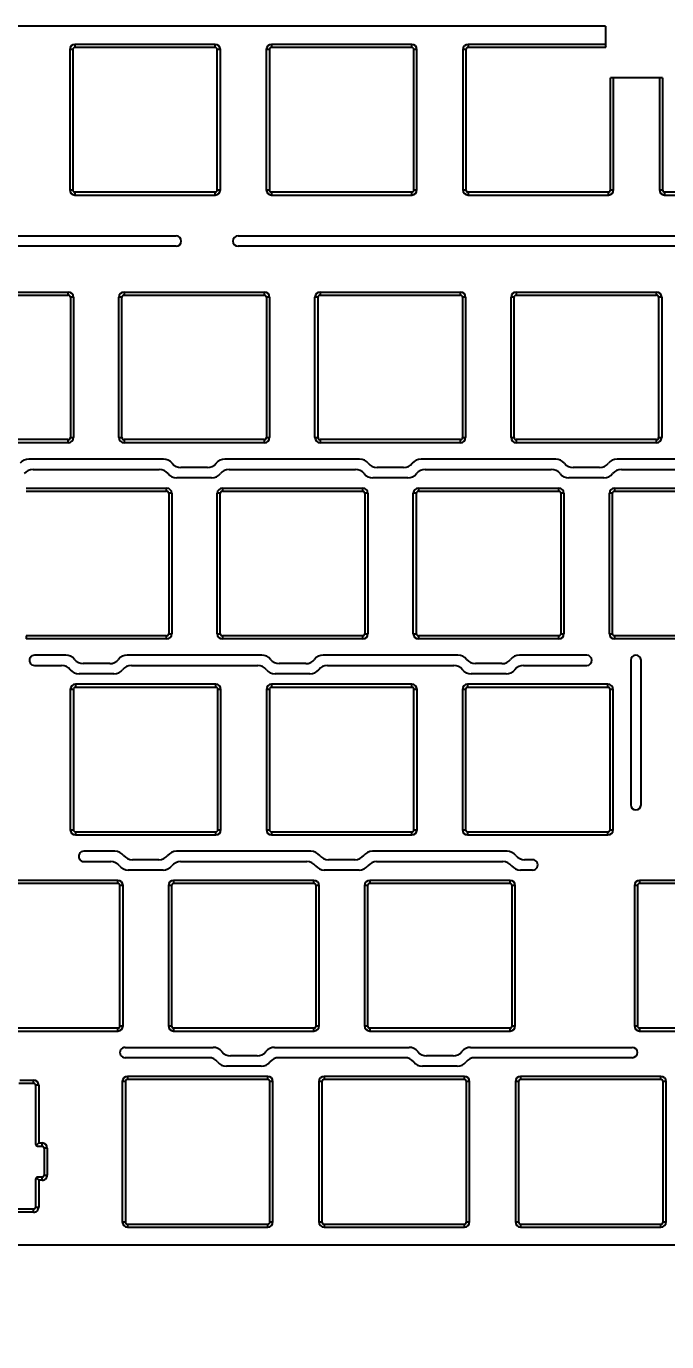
# Model space of a CAD drawing. Header units: inches. Extents: x -637 to 787, y 158 to 578.
# Drawn here: x -305.5 to -243.5, y 329.9 to 457.3 of the extents above; entities that cross this region are included whole.
import ezdxf

# ---------------------------------------------------------------- set-up
doc = ezdxf.new("R2010")
doc.units = ezdxf.units.IN
doc.header["$LTSCALE"] = 5
doc.header["$MEASUREMENT"] = 0
doc.header["$PDMODE"] = 3
doc.header["$PDSIZE"] = 0.3125
doc.linetypes.add('HIDDEN', pattern=[0.2, 0.1, -0.1])
doc.layers.get('0').update_dxf_attribs({"linetype": 'CONTINUOUS'})
doc.layers.get('Defpoints').update_dxf_attribs({"linetype": 'CONTINUOUS'})
doc.layers.add('DEFAULT_2', color=8, linetype='HIDDEN')
doc.styles.get("Standard").update_dxf_attribs({"font": 'txt', "width": 0.8})
doc.dimstyles.get("Standard").update_dxf_attribs({"dimtxt": 5, "dimasz": 3, "dimexe": 0.125, "dimexo": 0.0625, "dimgap": 0.09, "dimtad": 0, "dimzin": 4, "dimdsep": 46, "dimtxsty": 'Standard', "dimcen": 0.09, "dimclrd": 4, "dimclre": 4, "dimclrt": 6, "dimadec": 0, "dimazin": 0, "dimtp": 0.01, "dimtm": 0.01, "dimtfac": 1, "dimtofl": 0, "dimtmove": 0, "dimatfit": 3, "dimfxl": 0, "dimtolj": 1, "dimtzin": 4, "dimarcsym": 0})

# ---------------------------------------------------------------- blocks, each defined once
blk = doc.blocks.new('*D14')
at = {"color": 4, "lineweight": -2, "transparency": 16777216}
for p, q in [((-488.31, 340.84), (-488.31, 306.17)), ((-179.68, 335.69), (-179.68, 306.17)), ((-485.31, 306.29), (-352.23, 306.29)), ((-182.68, 306.29), (-315.76, 306.29))]:
    blk.add_line(p, q, dxfattribs=at)
at = {"color": 4, "transparency": 16777216}
for points in [[(-485.31, 306.79), (-485.31, 305.79), (-488.31, 306.29)], [(-182.68, 306.79), (-182.68, 305.79), (-179.68, 306.29)]]:
    blk.add_solid(points, dxfattribs=at)
at = {"layer": 'Defpoints', "color": 0, "transparency": 16777216}
for p in [(-488.31, 340.9), (-179.68, 335.75), (-179.68, 306.29)]:
    blk.add_point(p, dxfattribs=at)
at = {"color": 6, "transparency": 16777216, "insert": (-333.99, 306.29), "char_height": 5, "attachment_point": 5}
blk.add_mtext('\\A1;308.63%%P0{\\fSimSun|b0|i0|c134|p2;.10}', dxfattribs=at)

msp = doc.modelspace()

# ---------------------------------------------------------------- linework, layer by layer
at = {"color": 6, "linetype": 'Continuous'}
for p, q in [((-249.401, 457.302), (-362.286, 457.302)), ((-249.401, 457.302), (-249.401, 455.602)), ((-301.326, 455.052), (-301.326, 441.452)), ((-301.026, 455.052), (-301.326, 455.052)), ((-301.026, 455.052), (-301.026, 441.452)), ((-300.826, 455.552), (-300.826, 455.252)), ((-287.226, 455.552), (-300.826, 455.552)), ((-287.226, 455.252), (-300.826, 455.252)), ((-287.226, 455.252), (-287.226, 455.552)), ((-287.026, 441.452), (-287.026, 455.052)), ((-286.726, 455.052), (-287.026, 455.052)), ((-286.726, 441.452), (-286.726, 455.052)), ((-282.276, 455.052), (-282.276, 441.452)), ((-281.976, 455.052), (-282.276, 455.052)), ((-281.976, 455.052), (-281.976, 441.452)), ((-281.776, 455.552), (-281.776, 455.252)), ((-268.176, 455.552), (-281.776, 455.552)), ((-268.176, 455.252), (-281.776, 455.252)), ((-268.176, 455.252), (-268.176, 455.552)), ((-267.976, 441.452), (-267.976, 455.052)), ((-267.676, 455.052), (-267.976, 455.052)), ((-267.676, 441.452), (-267.676, 455.052)), ((-262.926, 455.052), (-263.226, 455.052)), ((-263.226, 455.052), (-263.226, 441.452)), ((-262.926, 455.052), (-262.926, 441.452)), ((-249.401, 455.552), (-262.726, 455.552)), ((-262.726, 455.552), (-262.726, 455.252)), ((-249.38, 455.252), (-262.726, 455.252)), ((-243.876, 452.313), (-248.926, 452.313)), ((-248.926, 441.452), (-248.926, 452.313)), ((-248.626, 441.452), (-248.626, 452.313)), ((-244.176, 452.313), (-244.176, 441.452)), ((-243.876, 452.313), (-243.876, 441.452)), ((-301.326, 441.452), (-301.026, 441.452)), ((-300.826, 441.252), (-300.826, 440.952)), ((-300.826, 441.252), (-287.226, 441.252)), ((-287.226, 440.952), (-287.226, 441.252)), ((-287.026, 441.452), (-286.726, 441.452)), ((-282.276, 441.452), (-281.976, 441.452)), ((-281.776, 441.252), (-268.176, 441.252)), ((-281.776, 441.252), (-281.776, 440.952)), ((-268.176, 440.952), (-268.176, 441.252)), ((-267.976, 441.452), (-267.676, 441.452)), ((-263.226, 441.452), (-262.926, 441.452)), ((-262.726, 441.252), (-249.126, 441.252)), ((-262.726, 441.252), (-262.726, 440.952)), ((-249.126, 440.952), (-249.126, 441.252)), ((-248.926, 441.452), (-248.626, 441.452)), ((-244.176, 441.452), (-243.876, 441.452)), ((-243.676, 441.252), (-230.076, 441.252)), ((-243.676, 441.252), (-243.676, 440.952)), ((-300.826, 440.952), (-287.226, 440.952)), ((-281.776, 440.952), (-268.176, 440.952)), ((-262.726, 440.952), (-249.126, 440.952)), ((-243.676, 440.952), (-230.076, 440.952)), ((-338.013, 436.994), (-291.013, 436.994)), ((-291.013, 435.994), (-338.013, 435.994)), ((-285.013, 436.994), (-238.013, 436.994)), ((-238.013, 435.994), (-285.013, 435.994)), ((-315.058, 431.552), (-301.458, 431.552)), ((-315.058, 431.252), (-301.458, 431.252)), ((-301.458, 431.252), (-301.458, 431.552)), ((-301.258, 431.052), (-301.258, 417.452)), ((-300.958, 431.052), (-301.258, 431.052)), ((-300.958, 431.052), (-300.958, 417.452)), ((-296.558, 417.452), (-296.558, 431.052)), ((-296.258, 431.052), (-296.558, 431.052)), ((-296.258, 417.452), (-296.258, 431.052)), ((-296.058, 431.552), (-296.058, 431.252)), ((-296.058, 431.552), (-282.458, 431.552)), ((-296.058, 431.252), (-282.458, 431.252)), ((-282.458, 431.252), (-282.458, 431.552)), ((-281.958, 431.052), (-282.258, 431.052)), ((-282.258, 431.052), (-282.258, 417.452)), ((-281.958, 431.052), (-281.958, 417.452)), ((-277.258, 431.052), (-277.558, 431.052)), ((-277.558, 417.452), (-277.558, 431.052)), ((-277.258, 417.452), (-277.258, 431.052)), ((-277.058, 431.552), (-263.458, 431.552)), ((-277.058, 431.552), (-277.058, 431.252)), ((-277.058, 431.252), (-263.458, 431.252)), ((-263.458, 431.252), (-263.458, 431.552)), ((-262.958, 431.052), (-263.258, 431.052)), ((-263.258, 431.052), (-263.258, 417.452)), ((-262.958, 431.052), (-262.958, 417.452)), ((-258.258, 431.052), (-258.558, 431.052)), ((-258.558, 417.452), (-258.558, 431.052)), ((-258.258, 417.452), (-258.258, 431.052)), ((-258.058, 431.552), (-244.458, 431.552)), ((-258.058, 431.552), (-258.058, 431.252)), ((-258.058, 431.252), (-244.458, 431.252)), ((-244.458, 431.252), (-244.458, 431.552)), ((-243.958, 431.052), (-244.258, 431.052)), ((-244.258, 431.052), (-244.258, 417.452)), ((-243.958, 431.052), (-243.958, 417.452)), ((-301.458, 417.252), (-315.058, 417.252)), ((-301.458, 416.952), (-315.058, 416.952)), ((-301.458, 416.952), (-301.458, 417.252)), ((-301.258, 417.452), (-300.958, 417.452)), ((-296.558, 417.452), (-296.258, 417.452)), ((-282.458, 417.252), (-296.058, 417.252)), ((-296.058, 417.252), (-296.058, 416.952)), ((-282.458, 416.952), (-296.058, 416.952)), ((-282.458, 416.952), (-282.458, 417.252)), ((-282.258, 417.452), (-281.958, 417.452)), ((-277.558, 417.452), (-277.258, 417.452)), ((-263.458, 417.252), (-277.058, 417.252)), ((-277.058, 417.252), (-277.058, 416.952)), ((-263.458, 416.952), (-277.058, 416.952)), ((-263.458, 416.952), (-263.458, 417.252)), ((-263.258, 417.452), (-262.958, 417.452)), ((-258.558, 417.452), (-258.258, 417.452)), ((-244.458, 417.252), (-258.058, 417.252)), ((-258.058, 417.252), (-258.058, 416.952)), ((-244.458, 416.952), (-258.058, 416.952)), ((-244.458, 416.952), (-244.458, 417.252)), ((-244.258, 417.452), (-243.958, 417.452)), ((-292.237, 415.372), (-305.28, 415.372)), ((-304.877, 414.372), (-292.638, 414.372)), ((-287.973, 414.552), (-290.545, 414.552)), ((-273.237, 415.372), (-286.28, 415.372)), ((-285.877, 414.372), (-273.638, 414.372)), ((-268.973, 414.552), (-271.545, 414.552)), ((-254.231, 415.372), (-267.28, 415.372)), ((-266.877, 414.372), (-254.655, 414.372)), ((-249.989, 414.552), (-252.528, 414.552)), ((-241.758, 415.372), (-248.285, 415.372)), ((-247.861, 414.372), (-241.758, 414.372)), ((-287.569, 413.552), (-290.946, 413.552)), ((-268.569, 413.552), (-271.946, 413.552)), ((-249.565, 413.552), (-252.951, 413.552)), ((-305.528, 412.552), (-291.928, 412.552)), ((-305.528, 412.252), (-291.928, 412.252)), ((-291.928, 412.252), (-291.928, 412.552)), ((-291.428, 412.052), (-291.728, 412.052)), ((-291.728, 412.052), (-291.728, 398.452)), ((-291.428, 412.052), (-291.428, 398.452)), ((-286.728, 412.052), (-287.028, 412.052)), ((-287.028, 398.452), (-287.028, 412.052)), ((-286.728, 398.452), (-286.728, 412.052)), ((-286.528, 412.552), (-272.928, 412.552)), ((-286.528, 412.552), (-286.528, 412.252)), ((-286.528, 412.252), (-272.928, 412.252)), ((-272.928, 412.252), (-272.928, 412.552)), ((-272.428, 412.052), (-272.728, 412.052)), ((-272.728, 412.052), (-272.728, 398.452)), ((-272.428, 412.052), (-272.428, 398.452)), ((-267.728, 412.052), (-268.028, 412.052)), ((-268.028, 398.452), (-268.028, 412.052)), ((-267.728, 398.452), (-267.728, 412.052)), ((-267.528, 412.552), (-253.928, 412.552)), ((-267.528, 412.552), (-267.528, 412.252)), ((-267.528, 412.252), (-253.928, 412.252)), ((-253.928, 412.252), (-253.928, 412.552)), ((-253.428, 412.052), (-253.728, 412.052)), ((-253.728, 412.052), (-253.728, 398.452)), ((-253.428, 412.052), (-253.428, 398.452)), ((-248.728, 412.052), (-249.028, 412.052)), ((-249.028, 398.452), (-249.028, 412.052)), ((-248.728, 398.452), (-248.728, 412.052)), ((-248.528, 412.552), (-234.928, 412.552)), ((-248.528, 412.552), (-248.528, 412.252)), ((-248.528, 412.252), (-234.928, 412.252)), ((-291.928, 398.252), (-305.528, 398.252)), ((-305.528, 398.252), (-305.528, 397.952)), ((-291.928, 397.952), (-305.528, 397.952)), ((-291.928, 397.952), (-291.928, 398.252)), ((-291.728, 398.452), (-291.428, 398.452)), ((-287.028, 398.452), (-286.728, 398.452)), ((-272.928, 398.252), (-286.528, 398.252)), ((-286.528, 398.252), (-286.528, 397.952)), ((-272.928, 397.952), (-286.528, 397.952)), ((-272.928, 397.952), (-272.928, 398.252)), ((-272.728, 398.452), (-272.428, 398.452)), ((-268.028, 398.452), (-267.728, 398.452)), ((-253.928, 398.252), (-267.528, 398.252)), ((-267.528, 398.252), (-267.528, 397.952)), ((-253.928, 397.952), (-267.528, 397.952)), ((-253.928, 397.952), (-253.928, 398.252)), ((-253.728, 398.452), (-253.428, 398.452)), ((-249.028, 398.452), (-248.728, 398.452)), ((-234.928, 398.252), (-248.528, 398.252)), ((-248.528, 398.252), (-248.528, 397.952)), ((-234.928, 397.952), (-248.528, 397.952)), ((-301.707, 396.372), (-304.728, 396.372)), ((-282.707, 396.372), (-295.75, 396.372)), ((-263.707, 396.372), (-276.75, 396.372)), ((-251.228, 396.372), (-257.75, 396.372)), ((-304.728, 395.372), (-302.108, 395.372)), ((-297.443, 395.552), (-300.015, 395.552)), ((-295.347, 395.372), (-283.108, 395.372)), ((-278.443, 395.552), (-281.015, 395.552)), ((-276.347, 395.372), (-264.108, 395.372)), ((-259.443, 395.552), (-262.015, 395.552)), ((-257.347, 395.372), (-251.228, 395.372)), ((-246.963, 395.872), (-246.963, 381.872)), ((-245.963, 381.872), (-245.963, 395.872)), ((-297.039, 394.552), (-300.416, 394.552)), ((-278.039, 394.552), (-281.416, 394.552)), ((-259.039, 394.552), (-262.416, 394.552)), ((-300.963, 393.052), (-301.263, 393.052)), ((-301.263, 393.052), (-301.263, 379.452)), ((-300.963, 393.052), (-300.963, 379.452)), ((-287.163, 393.552), (-300.763, 393.552)), ((-300.763, 393.552), (-300.763, 393.252)), ((-287.163, 393.252), (-300.763, 393.252)), ((-287.163, 393.252), (-287.163, 393.552)), ((-286.663, 393.052), (-286.963, 393.052)), ((-286.963, 379.452), (-286.963, 393.052)), ((-286.663, 379.452), (-286.663, 393.052)), ((-281.963, 393.052), (-282.263, 393.052)), ((-282.263, 393.052), (-282.263, 379.452)), ((-281.963, 393.052), (-281.963, 379.452)), ((-268.163, 393.552), (-281.763, 393.552)), ((-281.763, 393.552), (-281.763, 393.252)), ((-268.163, 393.252), (-281.763, 393.252)), ((-268.163, 393.252), (-268.163, 393.552)), ((-267.663, 393.052), (-267.963, 393.052)), ((-267.963, 379.452), (-267.963, 393.052)), ((-267.663, 379.452), (-267.663, 393.052)), ((-262.963, 393.052), (-263.263, 393.052)), ((-263.263, 393.052), (-263.263, 379.452)), ((-262.963, 393.052), (-262.963, 379.452)), ((-249.163, 393.552), (-262.763, 393.552)), ((-262.763, 393.552), (-262.763, 393.252)), ((-249.163, 393.252), (-262.763, 393.252)), ((-249.163, 393.252), (-249.163, 393.552)), ((-248.663, 393.052), (-248.963, 393.052)), ((-248.963, 379.452), (-248.963, 393.052)), ((-248.663, 379.452), (-248.663, 393.052)), ((-301.263, 379.452), (-300.963, 379.452)), ((-300.763, 379.252), (-287.163, 379.252)), ((-300.763, 379.252), (-300.763, 378.952)), ((-300.763, 378.952), (-287.163, 378.952)), ((-287.163, 378.952), (-287.163, 379.252)), ((-286.963, 379.452), (-286.663, 379.452)), ((-282.263, 379.452), (-281.963, 379.452)), ((-281.763, 379.252), (-268.163, 379.252)), ((-281.763, 379.252), (-281.763, 378.952)), ((-281.763, 378.952), (-268.163, 378.952)), ((-268.163, 378.952), (-268.163, 379.252)), ((-267.963, 379.452), (-267.663, 379.452)), ((-263.263, 379.452), (-262.963, 379.452)), ((-262.763, 379.252), (-249.163, 379.252)), ((-262.763, 379.252), (-262.763, 378.952)), ((-262.763, 378.952), (-249.163, 378.952)), ((-249.163, 378.952), (-249.163, 379.252)), ((-248.963, 379.452), (-248.663, 379.452)), ((-296.942, 377.372), (-299.953, 377.372)), ((-277.942, 377.372), (-290.985, 377.372)), ((-258.942, 377.372), (-271.985, 377.372)), ((-299.953, 376.372), (-297.343, 376.372)), ((-292.678, 376.552), (-295.25, 376.552)), ((-290.582, 376.372), (-278.343, 376.372)), ((-273.678, 376.552), (-276.25, 376.552)), ((-271.582, 376.372), (-259.343, 376.372)), ((-256.463, 376.552), (-257.25, 376.552)), ((-292.274, 375.552), (-295.651, 375.552)), ((-273.274, 375.552), (-276.651, 375.552)), ((-256.463, 375.552), (-257.651, 375.552)), ((-296.653, 374.552), (-310.253, 374.552)), ((-296.653, 374.252), (-310.253, 374.252)), ((-296.653, 374.252), (-296.653, 374.552)), ((-296.153, 374.052), (-296.453, 374.052)), ((-296.453, 360.452), (-296.453, 374.052)), ((-296.153, 360.452), (-296.153, 374.052)), ((-291.453, 374.052), (-291.753, 374.052)), ((-291.753, 374.052), (-291.753, 360.452)), ((-291.453, 374.052), (-291.453, 360.452)), ((-277.653, 374.552), (-291.253, 374.552)), ((-291.253, 374.552), (-291.253, 374.252)), ((-277.653, 374.252), (-291.253, 374.252)), ((-277.653, 374.252), (-277.653, 374.552)), ((-277.153, 374.052), (-277.453, 374.052)), ((-277.453, 360.452), (-277.453, 374.052)), ((-277.153, 360.452), (-277.153, 374.052)), ((-272.453, 374.052), (-272.753, 374.052)), ((-272.753, 374.052), (-272.753, 360.452)), ((-272.453, 374.052), (-272.453, 360.452)), ((-258.653, 374.552), (-272.253, 374.552)), ((-272.253, 374.552), (-272.253, 374.252)), ((-258.653, 374.252), (-272.253, 374.252)), ((-258.653, 374.252), (-258.653, 374.552)), ((-258.153, 374.052), (-258.453, 374.052)), ((-258.453, 360.452), (-258.453, 374.052)), ((-258.153, 360.452), (-258.153, 374.052)), ((-246.308, 374.052), (-246.608, 374.052)), ((-246.608, 374.052), (-246.608, 360.452)), ((-246.308, 374.052), (-246.308, 360.452)), ((-232.508, 374.552), (-246.108, 374.552)), ((-246.108, 374.552), (-246.108, 374.252)), ((-232.508, 374.252), (-246.108, 374.252)), ((-310.253, 360.252), (-296.653, 360.252)), ((-310.253, 359.952), (-296.653, 359.952)), ((-296.653, 359.952), (-296.653, 360.252)), ((-296.453, 360.452), (-296.153, 360.452)), ((-291.753, 360.452), (-291.453, 360.452)), ((-291.253, 360.252), (-277.653, 360.252)), ((-291.253, 360.252), (-291.253, 359.952)), ((-291.253, 359.952), (-277.653, 359.952)), ((-277.653, 359.952), (-277.653, 360.252)), ((-277.453, 360.452), (-277.153, 360.452)), ((-272.753, 360.452), (-272.453, 360.452)), ((-272.253, 360.252), (-258.653, 360.252)), ((-272.253, 360.252), (-272.253, 359.952)), ((-272.253, 359.952), (-258.653, 359.952)), ((-258.653, 359.952), (-258.653, 360.252)), ((-258.453, 360.452), (-258.153, 360.452)), ((-246.608, 360.452), (-246.308, 360.452)), ((-246.108, 360.252), (-232.508, 360.252)), ((-246.108, 360.252), (-246.108, 359.952)), ((-246.108, 359.952), (-232.508, 359.952)), ((-295.953, 358.372), (-287.432, 358.372)), ((-281.475, 358.372), (-268.432, 358.372)), ((-262.475, 358.372), (-246.808, 358.372)), ((-287.834, 357.372), (-295.953, 357.372)), ((-283.168, 357.552), (-285.74, 357.552)), ((-268.834, 357.372), (-281.072, 357.372)), ((-264.168, 357.552), (-266.74, 357.552)), ((-246.808, 357.372), (-262.072, 357.372)), ((-282.764, 356.552), (-286.141, 356.552)), ((-263.764, 356.552), (-267.141, 356.552)), ((-306.253, 354.907), (-304.828, 354.907)), ((-306.153, 355.207), (-304.828, 355.207)), ((-304.828, 354.907), (-304.828, 355.207)), ((-304.328, 354.707), (-304.628, 354.707)), ((-304.628, 354.707), (-304.628, 349.007)), ((-304.328, 354.707), (-304.328, 349.107)), ((-295.928, 355.052), (-296.228, 355.052)), ((-296.228, 355.052), (-296.228, 341.452)), ((-295.928, 355.052), (-295.928, 341.452)), ((-282.128, 355.552), (-295.728, 355.552)), ((-295.728, 355.552), (-295.728, 355.252)), ((-282.128, 355.252), (-295.728, 355.252)), ((-282.128, 355.252), (-282.128, 355.552)), ((-281.628, 355.052), (-281.928, 355.052)), ((-281.928, 341.452), (-281.928, 355.052)), ((-281.628, 341.452), (-281.628, 355.052)), ((-276.878, 355.052), (-277.178, 355.052)), ((-277.178, 355.052), (-277.178, 341.452)), ((-276.878, 355.052), (-276.878, 341.452)), ((-263.078, 355.552), (-276.678, 355.552)), ((-276.678, 355.552), (-276.678, 355.252)), ((-263.078, 355.252), (-276.678, 355.252)), ((-263.078, 355.252), (-263.078, 355.552)), ((-262.578, 355.052), (-262.878, 355.052)), ((-262.878, 341.452), (-262.878, 355.052)), ((-262.578, 341.452), (-262.578, 355.052)), ((-257.828, 355.052), (-258.128, 355.052)), ((-258.128, 355.052), (-258.128, 341.452)), ((-257.828, 355.052), (-257.828, 341.452)), ((-244.028, 355.552), (-257.628, 355.552)), ((-257.628, 355.552), (-257.628, 355.252)), ((-244.028, 355.252), (-257.628, 355.252)), ((-244.028, 355.252), (-244.028, 355.552)), ((-243.528, 355.052), (-243.828, 355.052)), ((-243.828, 341.452), (-243.828, 355.052)), ((-243.528, 341.452), (-243.528, 355.052)), ((-304.328, 349.107), (-304.569, 348.866)), ((-304.428, 348.807), (-304.003, 348.807)), ((-304.328, 349.107), (-304.003, 349.107)), ((-304.003, 348.807), (-304.003, 349.107)), ((-303.503, 348.607), (-303.803, 348.607)), ((-303.803, 348.607), (-303.803, 345.997)), ((-303.503, 348.607), (-303.503, 345.997)), ((-304.628, 345.597), (-304.628, 342.898)), ((-304.569, 345.739), (-304.328, 345.497)), ((-304.003, 345.797), (-304.428, 345.797)), ((-304.003, 345.497), (-304.328, 345.497)), ((-304.328, 345.497), (-304.328, 342.898)), ((-304.003, 345.497), (-304.003, 345.797)), ((-303.803, 345.997), (-303.503, 345.997)), ((-304.628, 342.898), (-304.328, 342.898)), ((-304.828, 342.697), (-311.078, 342.697)), ((-304.828, 342.397), (-311.078, 342.397)), ((-304.828, 342.397), (-304.828, 342.697)), ((-296.228, 341.452), (-295.928, 341.452)), ((-295.728, 341.252), (-282.128, 341.252)), ((-295.728, 341.252), (-295.728, 340.952)), ((-295.728, 340.952), (-282.128, 340.952)), ((-282.128, 340.952), (-282.128, 341.252)), ((-281.928, 341.452), (-281.628, 341.452)), ((-277.178, 341.452), (-276.878, 341.452)), ((-276.678, 341.252), (-263.078, 341.252)), ((-276.678, 341.252), (-276.678, 340.952)), ((-276.678, 340.952), (-263.078, 340.952)), ((-263.078, 340.952), (-263.078, 341.252)), ((-262.878, 341.452), (-262.578, 341.452)), ((-258.128, 341.452), (-257.828, 341.452)), ((-257.628, 341.252), (-244.028, 341.252)), ((-257.628, 341.252), (-257.628, 340.952)), ((-257.628, 340.952), (-244.028, 340.952)), ((-244.028, 340.952), (-244.028, 341.252)), ((-243.828, 341.452), (-243.528, 341.452)), ((-237.178, 339.202), (-318.741, 339.202))]:
    msp.add_line(p, q, dxfattribs=at)
for centre, radius, start, end in [((-300.826, 455.052), 0.5, 90.00018, 180.00018), ((-300.826, 455.052), 0.2, 90.00001, 180), ((-287.226, 455.052), 0.5, 0.00018, 90), ((-287.226, 455.052), 0.2, 0.00002, 90), ((-281.776, 455.052), 0.5, 90.00018, 180.00018), ((-281.776, 455.052), 0.2, 90.00001, 180), ((-268.176, 455.052), 0.5, 0.00018, 90), ((-268.176, 455.052), 0.2, 0.00001, 90), ((-262.726, 455.052), 0.5, 90.00018, 180.00018), ((-262.726, 455.052), 0.2, 90.00001, 180), ((-246.401, 455.602), 3, 180, 186.69979), ((-300.826, 441.452), 0.5, 180.00018, 270), ((-300.826, 441.452), 0.2, 180.00002, 270), ((-287.226, 441.452), 0.5, 270.00018, 0.00018), ((-287.226, 441.452), 0.2, 270.00001, 0), ((-281.776, 441.452), 0.5, 180.00018, 270), ((-281.776, 441.452), 0.2, 180.00002, 270), ((-268.176, 441.452), 0.5, 270.00018, 0.00018), ((-268.176, 441.452), 0.2, 270.00002, 0), ((-262.726, 441.452), 0.5, 180.00018, 270), ((-262.726, 441.452), 0.2, 180.00002, 270), ((-249.126, 441.452), 0.5, 270.00018, 0.00018), ((-249.126, 441.452), 0.2, 270.00002, 0), ((-243.676, 441.452), 0.5, 180.00018, 270), ((-243.676, 441.452), 0.2, 180.00002, 270), ((-291.013, 436.494), 0.5, 270, 90), ((-285.013, 436.494), 0.5, 90, 270), ((-301.458, 431.052), 0.5, 0, 90), ((-301.458, 431.052), 0.2, 360, 90), ((-296.058, 431.052), 0.5, 90, 180), ((-296.058, 431.052), 0.2, 90, 180), ((-282.458, 431.052), 0.5, 0, 90), ((-282.458, 431.052), 0.2, 360, 90), ((-277.058, 431.052), 0.5, 90, 180), ((-277.058, 431.052), 0.2, 90, 180), ((-263.458, 431.052), 0.5, 0, 90), ((-263.458, 431.052), 0.2, 360, 90), ((-258.058, 431.052), 0.5, 90, 180), ((-258.058, 431.052), 0.2, 90, 180), ((-244.458, 431.052), 0.5, 0, 90), ((-244.458, 431.052), 0.2, 360, 90), ((-301.458, 417.452), 0.5, 270, 0), ((-301.458, 417.452), 0.2, 270, 0), ((-296.058, 417.452), 0.5, 180, 270), ((-296.058, 417.452), 0.2, 180, 270), ((-282.458, 417.452), 0.5, 270, 0), ((-282.458, 417.452), 0.2, 270, 0), ((-277.058, 417.452), 0.5, 180, 270), ((-277.058, 417.452), 0.2, 180, 270), ((-263.458, 417.452), 0.5, 270, 0), ((-263.458, 417.452), 0.2, 270, 0), ((-258.058, 417.452), 0.5, 180, 270), ((-258.058, 417.452), 0.2, 180, 270), ((-244.458, 417.452), 0.5, 270, 0), ((-244.458, 417.452), 0.2, 270, 0), ((-305.279, 414.292), 1.08, 90.07483, 141.73289), ((-304.877, 413.292), 1.08, 90.00005, 141.58073), ((-292.64, 413.292), 1.08, 38.26711, 89.92517), ((-292.237, 414.292), 1.08, 38.41927, 89.99995), ((-290.543, 415.632), 1.08, 218.26711, 269.92517), ((-287.973, 415.632), 1.08, 270.00005, 321.58073), ((-286.279, 414.292), 1.08, 90.07483, 141.73289), ((-285.877, 413.292), 1.08, 90.00005, 141.58073), ((-273.64, 413.292), 1.08, 38.26711, 89.92517), ((-273.237, 414.292), 1.08, 38.41927, 89.99995), ((-271.543, 415.632), 1.08, 218.26711, 269.92517), ((-268.973, 415.632), 1.08, 270.00005, 321.58073), ((-267.279, 414.292), 1.08, 90.07483, 141.73289), ((-266.877, 413.292), 1.08, 90, 141.58073), ((-254.655, 413.272), 1.1, 38.61114, 90), ((-254.231, 414.292), 1.08, 38.58475, 89.99995), ((-252.528, 415.652), 1.1, 218.61114, 270), ((-249.989, 415.652), 1.1, 270, 321.41525), ((-248.285, 414.292), 1.08, 90, 141.38837), ((-247.861, 413.272), 1.1, 90, 141.41525), ((-290.946, 414.632), 1.08, 218.41927, 269.99995), ((-287.571, 414.632), 1.08, 270.07483, 321.73289), ((-271.946, 414.632), 1.08, 218.41927, 269.99995), ((-268.571, 414.632), 1.08, 270.07483, 321.73289), ((-252.951, 414.632), 1.08, 218.58475, 270), ((-249.565, 414.632), 1.08, 270, 321.38837), ((-291.928, 412.052), 0.5, 0, 90), ((-291.928, 412.052), 0.2, 360, 90), ((-286.528, 412.052), 0.5, 90, 180), ((-286.528, 412.052), 0.2, 90, 180), ((-272.928, 412.052), 0.5, 0, 90), ((-272.928, 412.052), 0.2, 360, 90), ((-267.528, 412.052), 0.5, 90, 180), ((-267.528, 412.052), 0.2, 90, 180), ((-253.928, 412.052), 0.5, 0, 90), ((-253.928, 412.052), 0.2, 360, 90), ((-248.528, 412.052), 0.5, 90, 180), ((-248.528, 412.052), 0.2, 90, 180), ((-291.928, 398.452), 0.5, 270, 0), ((-291.928, 398.452), 0.2, 270, 0), ((-286.528, 398.452), 0.5, 180, 270), ((-286.528, 398.452), 0.2, 180, 270), ((-272.928, 398.452), 0.5, 270, 0), ((-272.928, 398.452), 0.2, 270, 0), ((-267.528, 398.452), 0.5, 180, 270), ((-267.528, 398.452), 0.2, 180, 270), ((-253.928, 398.452), 0.5, 270, 0), ((-253.928, 398.452), 0.2, 270, 0), ((-248.528, 398.452), 0.5, 180, 270), ((-248.528, 398.452), 0.2, 180, 270), ((-304.728, 395.872), 0.5, 90, 270.00007), ((-301.707, 395.292), 1.08, 38.41927, 90), ((-295.749, 395.292), 1.08, 90.07483, 141.73289), ((-282.707, 395.292), 1.08, 38.41927, 89.99995), ((-276.749, 395.292), 1.08, 90.07483, 141.73289), ((-263.707, 395.292), 1.08, 38.41927, 89.99995), ((-257.749, 395.292), 1.08, 90.07483, 141.73289), ((-251.228, 395.872), 0.5, 270, 89.99993), ((-246.463, 395.872), 0.5, 0, 180), ((-302.11, 394.292), 1.08, 38.26711, 89.92517), ((-300.013, 396.632), 1.08, 218.26711, 269.92517), ((-297.443, 396.632), 1.08, 270.00005, 321.58073), ((-295.347, 394.292), 1.08, 90.00005, 141.58073), ((-283.11, 394.292), 1.08, 38.26711, 89.92517), ((-281.013, 396.632), 1.08, 218.26711, 269.92517), ((-278.443, 396.632), 1.08, 270.00005, 321.58073), ((-276.347, 394.292), 1.08, 90.00005, 141.58073), ((-264.11, 394.292), 1.08, 38.26711, 89.92517), ((-262.013, 396.632), 1.08, 218.26711, 269.92517), ((-259.443, 396.632), 1.08, 270.00005, 321.58073), ((-257.347, 394.292), 1.08, 90, 141.58073), ((-300.416, 395.632), 1.08, 218.41927, 269.99995), ((-297.041, 395.632), 1.08, 270.07483, 321.73289), ((-281.416, 395.632), 1.08, 218.41927, 269.99995), ((-278.041, 395.632), 1.08, 270.07483, 321.73289), ((-262.416, 395.632), 1.08, 218.41927, 269.99995), ((-259.041, 395.632), 1.08, 270.07483, 321.73289), ((-300.763, 393.052), 0.5, 90.00018, 180.00018), ((-300.763, 393.052), 0.2, 90.00001, 180), ((-287.163, 393.052), 0.5, 0.00018, 90), ((-287.163, 393.052), 0.2, 0.00002, 90), ((-281.763, 393.052), 0.5, 90.00018, 180.00018), ((-281.763, 393.052), 0.2, 90.00001, 180), ((-268.163, 393.052), 0.5, 0.00018, 90), ((-268.163, 393.052), 0.2, 0.00002, 90), ((-262.763, 393.052), 0.5, 90.00018, 180.00018), ((-262.763, 393.052), 0.2, 90.00001, 180), ((-249.163, 393.052), 0.5, 0.00018, 90), ((-249.163, 393.052), 0.2, 0.00002, 90), ((-246.463, 381.872), 0.5, 180, 0), ((-300.763, 379.452), 0.5, 180.00018, 270), ((-300.763, 379.452), 0.2, 180.00001, 270), ((-287.163, 379.452), 0.5, 270.00018, 0.00018), ((-287.163, 379.452), 0.2, 270.00002, 0), ((-281.763, 379.452), 0.5, 180.00018, 270), ((-281.763, 379.452), 0.2, 180.00001, 270), ((-268.163, 379.452), 0.5, 270.00018, 0.00018), ((-268.163, 379.452), 0.2, 270.00002, 0), ((-262.763, 379.452), 0.5, 180.00018, 270), ((-262.763, 379.452), 0.2, 180.00001, 270), ((-249.163, 379.452), 0.5, 270.00018, 0.00018), ((-249.163, 379.452), 0.2, 270.00002, 0), ((-299.953, 376.872), 0.5, 90, 270.00007), ((-296.942, 376.292), 1.08, 38.41927, 90), ((-290.984, 376.292), 1.08, 90.07483, 141.73289), ((-277.942, 376.292), 1.08, 38.41927, 89.99995), ((-271.984, 376.292), 1.08, 90.07483, 141.73289), ((-258.942, 376.292), 1.08, 38.41927, 89.99995), ((-297.345, 375.292), 1.08, 38.26711, 89.92517), ((-295.248, 377.632), 1.08, 218.26711, 269.92517), ((-292.678, 377.632), 1.08, 270.00005, 321.58073), ((-290.582, 375.292), 1.08, 90.00005, 141.58073), ((-278.345, 375.292), 1.08, 38.26711, 89.92517), ((-276.248, 377.632), 1.08, 218.26711, 269.92517), ((-273.678, 377.632), 1.08, 270.00005, 321.58073), ((-271.582, 375.292), 1.08, 90.00005, 141.58073), ((-259.345, 375.292), 1.08, 38.26711, 89.92517), ((-257.248, 377.632), 1.08, 218.26711, 269.92517), ((-256.463, 376.052), 0.5, 270, 90.00007), ((-295.651, 376.632), 1.08, 218.41927, 269.99995), ((-292.276, 376.632), 1.08, 270.07483, 321.73289), ((-276.651, 376.632), 1.08, 218.41927, 269.99995), ((-273.276, 376.632), 1.08, 270.07483, 321.73289), ((-257.651, 376.632), 1.08, 218.41927, 270), ((-296.653, 374.052), 0.5, 0.00018, 90), ((-296.653, 374.052), 0.2, 0.00001, 90), ((-291.253, 374.052), 0.5, 90.00018, 180.00018), ((-291.253, 374.052), 0.2, 90.00001, 180), ((-277.653, 374.052), 0.5, 0.00018, 90), ((-277.653, 374.052), 0.2, 0.00002, 90), ((-272.253, 374.052), 0.5, 90.00018, 180.00018), ((-272.253, 374.052), 0.2, 90, 180), ((-258.653, 374.052), 0.5, 0.00018, 90), ((-258.653, 374.052), 0.2, 0.00002, 90), ((-246.108, 374.052), 0.5, 90.00018, 180.00018), ((-246.108, 374.052), 0.2, 90.00001, 180), ((-296.653, 360.452), 0.5, 270.00018, 0.00018), ((-296.653, 360.452), 0.2, 270.00002, 0), ((-291.253, 360.452), 0.5, 180.00018, 270), ((-291.253, 360.452), 0.2, 180.00001, 270), ((-277.653, 360.452), 0.5, 270.00018, 0.00018), ((-277.653, 360.452), 0.2, 270.00002, 0), ((-272.253, 360.452), 0.5, 180.00018, 270), ((-272.253, 360.452), 0.2, 180.00002, 270), ((-258.653, 360.452), 0.5, 270.00018, 0.00018), ((-258.653, 360.452), 0.2, 270.00002, 0), ((-246.108, 360.452), 0.5, 180.00018, 270), ((-246.108, 360.452), 0.2, 180.00002, 270), ((-295.953, 357.872), 0.5, 90, 270.00007), ((-287.432, 357.292), 1.08, 38.41927, 90), ((-281.474, 357.292), 1.08, 90.07483, 141.73289), ((-268.432, 357.292), 1.08, 38.41927, 89.99995), ((-262.474, 357.292), 1.08, 90.07483, 141.73289), ((-246.808, 357.872), 0.5, 270, 89.99993), ((-287.835, 356.292), 1.08, 38.26711, 89.92517), ((-286.141, 357.632), 1.08, 218.41927, 269.99995), ((-285.738, 358.632), 1.08, 218.26711, 269.92517), ((-283.168, 358.632), 1.08, 270.00005, 321.58073), ((-282.766, 357.632), 1.08, 270.07483, 321.73289), ((-281.072, 356.292), 1.08, 90.00005, 141.58073), ((-268.835, 356.292), 1.08, 38.26711, 89.92517), ((-267.141, 357.632), 1.08, 218.41927, 269.99995), ((-266.738, 358.632), 1.08, 218.26711, 269.92517), ((-264.168, 358.632), 1.08, 270.00005, 321.58073), ((-263.766, 357.632), 1.08, 270.07483, 321.73289), ((-262.072, 356.292), 1.08, 90, 141.58073), ((-304.828, 354.707), 0.5, 0, 90), ((-304.828, 354.707), 0.2, 360, 90), ((-295.728, 355.052), 0.5, 90.00018, 180.00018), ((-295.728, 355.052), 0.2, 90.00001, 180), ((-282.128, 355.052), 0.5, 0.00018, 90), ((-282.128, 355.052), 0.2, 0.00002, 90), ((-276.678, 355.052), 0.5, 90.00018, 180.00018), ((-276.678, 355.052), 0.2, 90.00001, 180), ((-263.078, 355.052), 0.5, 0.00018, 90), ((-263.078, 355.052), 0.2, 0.00001, 90), ((-257.628, 355.052), 0.5, 90.00018, 180.00018), ((-257.628, 355.052), 0.2, 90.00001, 180), ((-244.028, 355.052), 0.5, 0.00018, 90), ((-244.028, 355.052), 0.2, 0.00001, 90), ((-304.428, 349.007), 0.2, 180, 270), ((-304.003, 348.607), 0.5, 0.00001, 90), ((-304.003, 348.607), 0.2, 359.99999, 90), ((-304.428, 345.597), 0.2, 90, 180.01986), ((-304.003, 345.997), 0.5, 269.99262, 359.99641), ((-304.003, 345.997), 0.2, 269.99992, 0), ((-304.828, 342.897), 0.5, 270.00001, 0.07413), ((-304.828, 342.897), 0.2, 269.9996, 0.03188), ((-295.728, 341.452), 0.5, 180.00018, 270), ((-295.728, 341.452), 0.2, 180.00002, 270), ((-282.128, 341.452), 0.5, 270.00018, 0.00018), ((-282.128, 341.452), 0.2, 270.00001, 0), ((-276.678, 341.452), 0.5, 180.00018, 270), ((-276.678, 341.452), 0.2, 180.00002, 270), ((-263.078, 341.452), 0.5, 270.00018, 0.00018), ((-263.078, 341.452), 0.2, 270.00002, 0), ((-257.628, 341.452), 0.5, 180.00018, 270), ((-257.628, 341.452), 0.2, 180.00002, 270), ((-244.028, 341.452), 0.5, 270.00018, 0.00018), ((-244.028, 341.452), 0.2, 270.00002, 0)]:
    msp.add_arc(centre, radius, start, end, dxfattribs=at)
at = {"layer": 'DEFAULT_2', "color": 6, "linetype": 'HIDDEN'}
for p, q in [((-291.39, 414.962), (-291.391, 414.963)), ((-290.545, 414.552), (-290.543, 414.552)), ((-287.972, 414.552), (-287.973, 414.552)), ((-287.127, 414.962), (-287.125, 414.963)), ((-272.39, 414.962), (-272.391, 414.963)), ((-271.545, 414.552), (-271.543, 414.552)), ((-268.972, 414.552), (-268.973, 414.552)), ((-268.127, 414.962), (-268.125, 414.963)), ((-291.793, 413.963), (-291.792, 413.962)), ((-290.947, 413.552), (-290.946, 413.552)), ((-287.569, 413.552), (-287.571, 413.552)), ((-286.723, 413.963), (-286.724, 413.962)), ((-272.793, 413.963), (-272.792, 413.962)), ((-271.947, 413.552), (-271.946, 413.552)), ((-268.569, 413.552), (-268.571, 413.552)), ((-267.723, 413.963), (-267.724, 413.962)), ((-301.706, 396.372), (-301.707, 396.372)), ((-257.75, 396.372), (-257.749, 396.372)), ((-302.108, 395.372), (-302.11, 395.372)), ((-300.86, 395.962), (-300.861, 395.963)), ((-300.015, 395.552), (-300.013, 395.552)), ((-297.442, 395.552), (-297.443, 395.552)), ((-296.597, 395.962), (-296.595, 395.963)), ((-281.86, 395.962), (-281.861, 395.963)), ((-281.015, 395.552), (-281.013, 395.552)), ((-278.442, 395.552), (-278.443, 395.552)), ((-277.597, 395.962), (-277.595, 395.963)), ((-262.86, 395.962), (-262.861, 395.963)), ((-262.015, 395.552), (-262.013, 395.552)), ((-259.442, 395.552), (-259.443, 395.552)), ((-258.597, 395.962), (-258.595, 395.963)), ((-257.348, 395.372), (-257.347, 395.372)), ((-301.263, 394.963), (-301.262, 394.962)), ((-300.417, 394.552), (-300.416, 394.552)), ((-297.039, 394.552), (-297.041, 394.552)), ((-296.193, 394.963), (-296.194, 394.962)), ((-282.263, 394.963), (-282.262, 394.962)), ((-281.417, 394.552), (-281.416, 394.552)), ((-278.039, 394.552), (-278.041, 394.552)), ((-277.193, 394.963), (-277.194, 394.962)), ((-263.263, 394.963), (-263.262, 394.962)), ((-262.417, 394.552), (-262.416, 394.552)), ((-259.039, 394.552), (-259.041, 394.552)), ((-258.193, 394.963), (-258.194, 394.962)), ((-296.941, 377.372), (-296.942, 377.372)), ((-297.343, 376.372), (-297.345, 376.372)), ((-296.095, 376.962), (-296.096, 376.963)), ((-295.25, 376.552), (-295.248, 376.552)), ((-292.677, 376.552), (-292.678, 376.552)), ((-291.832, 376.962), (-291.83, 376.963)), ((-277.095, 376.962), (-277.096, 376.963)), ((-276.25, 376.552), (-276.248, 376.552)), ((-273.677, 376.552), (-273.678, 376.552)), ((-272.832, 376.962), (-272.83, 376.963)), ((-258.095, 376.962), (-258.096, 376.963)), ((-257.25, 376.552), (-257.248, 376.552)), ((-296.498, 375.963), (-296.497, 375.962)), ((-295.652, 375.552), (-295.651, 375.552)), ((-292.274, 375.552), (-292.276, 375.552)), ((-291.428, 375.963), (-291.429, 375.962)), ((-277.498, 375.963), (-277.497, 375.962)), ((-276.652, 375.552), (-276.651, 375.552)), ((-273.274, 375.552), (-273.276, 375.552)), ((-272.428, 375.963), (-272.429, 375.962)), ((-258.498, 375.963), (-258.497, 375.962)), ((-257.652, 375.552), (-257.651, 375.552)), ((-286.988, 356.963), (-286.987, 356.962)), ((-286.585, 357.962), (-286.586, 357.963)), ((-285.74, 357.552), (-285.738, 357.552)), ((-283.167, 357.552), (-283.168, 357.552)), ((-282.322, 357.962), (-282.32, 357.963)), ((-281.918, 356.963), (-281.919, 356.962)), ((-267.988, 356.963), (-267.987, 356.962)), ((-267.585, 357.962), (-267.586, 357.963)), ((-266.74, 357.552), (-266.738, 357.552)), ((-264.167, 357.552), (-264.168, 357.552)), ((-263.322, 357.962), (-263.32, 357.963)), ((-262.918, 356.963), (-262.919, 356.962)), ((-286.142, 356.552), (-286.141, 356.552)), ((-282.764, 356.552), (-282.766, 356.552)), ((-267.142, 356.552), (-267.141, 356.552)), ((-263.764, 356.552), (-263.766, 356.552)), ((-304.628, 345.597), (-304.628, 345.597))]:
    msp.add_line(p, q, dxfattribs=at)

# ---------------------------------------------------------------- dimensions: what is measured, and where the dimension line sits
dim = msp.add_linear_dim(base=(-179.678, 306.291), p1=(-488.308, 340.902), p2=(-179.678, 335.752), text='<>%%P0{\\fSimSun|b0|i0|c134|p2;.10}', dimstyle='Standard')
dim.commit()
dim.dimension.update_dxf_attribs({"geometry": '*D14', "text_midpoint": (-333.993, 306.291), "dimtype": 160})

doc.saveas('drawing.dxf')
